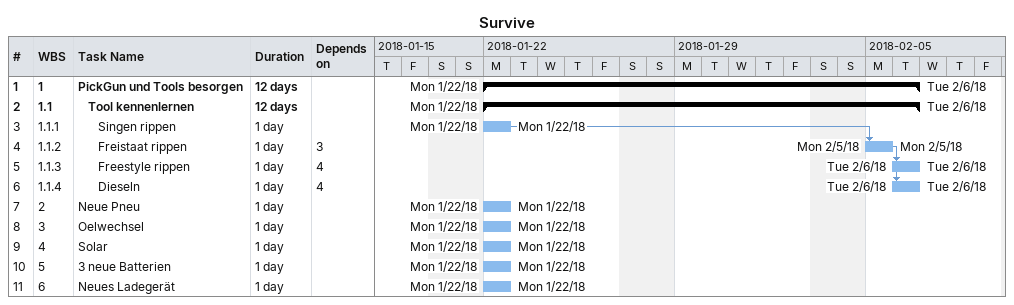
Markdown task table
Survive

| ID | WBS | Task | Duration | Start | Finish | Predecessors |
|---|---|---|---|---|---|---|
| 1 | 1 | **PickGun und Tools besorgen** | 12d | 2018-01-22 | 2018-02-06 |  |
| 2 | 1.1 | **Tool kennenlernen** | 12d | 2018-01-22 | 2018-02-06 |  |
| 3 | 1.1.1 | Singen rippen | 1d | 2018-01-22 | 2018-01-22 |  |
| 4 | 1.1.2 | Freistaat rippen | 1d | 2018-02-05 | 2018-02-05 | 3 |
| 5 | 1.1.3 | Freestyle rippen | 1d | 2018-02-06 | 2018-02-06 | 4 |
| 6 | 1.1.4 | Dieseln | 1d | 2018-02-06 | 2018-02-06 | 4 |
| 7 | 2 | Neue Pneu | 1d | 2018-01-22 | 2018-01-22 |  |
| 8 | 3 | Oelwechsel | 1d | 2018-01-22 | 2018-01-22 |  |
| 9 | 4 | Solar | 1d | 2018-01-22 | 2018-01-22 |  |
| 10 | 5 | 3 neue Batterien | 1d | 2018-01-22 | 2018-01-22 |  |
| 11 | 6 | Neues Ladegerät | 1d | 2018-01-22 | 2018-01-22 |  |
